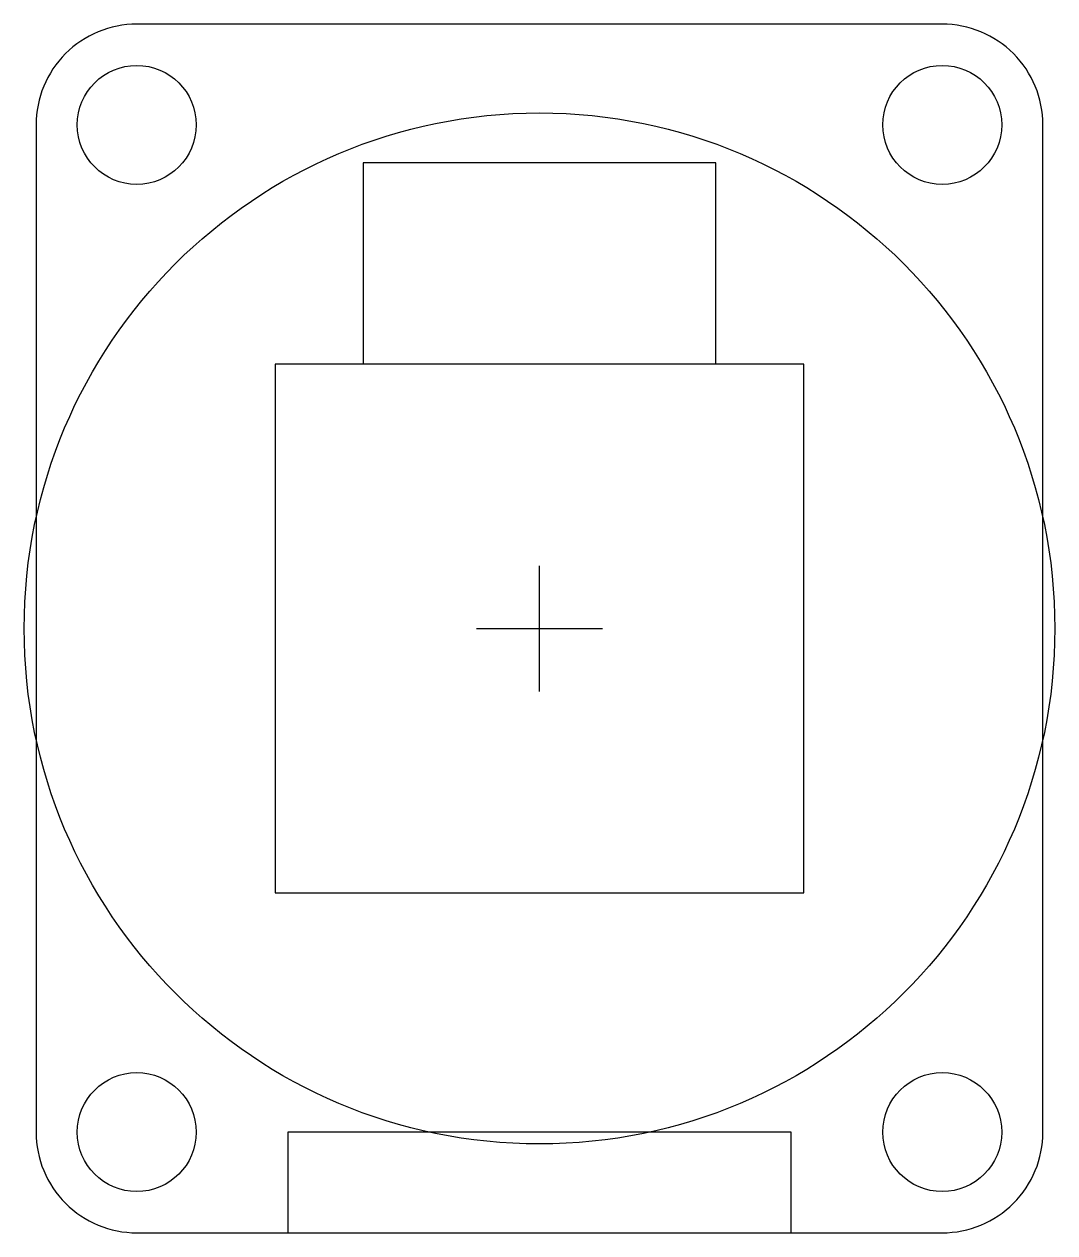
# Model space of a CAD drawing. Header units: millimetres. Extents: x -0.3 to 25.7, y 0 to 30.5.
import ezdxf

# ---------------------------------------------------------------- set-up
doc = ezdxf.new("R2010")
doc.units = ezdxf.units.MM
doc.header["$LTSCALE"] = 2

msp = doc.modelspace()

# ---------------------------------------------------------------- linework, layer by layer
for p, q in [((12.7, 13.653), (12.7, 16.827)), ((11.112, 15.243), (14.287, 15.243))]:
    msp.add_line(p, q)
msp.add_lwpolyline([(25.4, 27.943, 0.414214), (22.86, 30.483), (2.54, 30.483, 0.414214), (0, 27.943), (0, 2.543, 0.414214), (2.54, 0.003), (22.86, 0.003, 0.414214), (25.4, 2.543)], format="xyb", close=True)
for points in [[(17.145, 21.91), (17.145, 26.99), (8.255, 26.99), (8.255, 21.91)], [(19.05, 0.003), (19.05, 2.543), (6.35, 2.543), (6.35, 0.003)]]:
    msp.add_lwpolyline(points)
msp.add_lwpolyline([(6.032, 8.575), (19.367, 8.575), (19.367, 21.91), (6.032, 21.91)], close=True)
for centre, radius in [((2.54, 27.943), 1.5), ((22.86, 27.943), 1.5), ((12.7, 15.243), 13), ((2.54, 2.543), 1.5), ((22.86, 2.543), 1.5)]:
    msp.add_circle(centre, radius)

doc.saveas('drawing.dxf')
